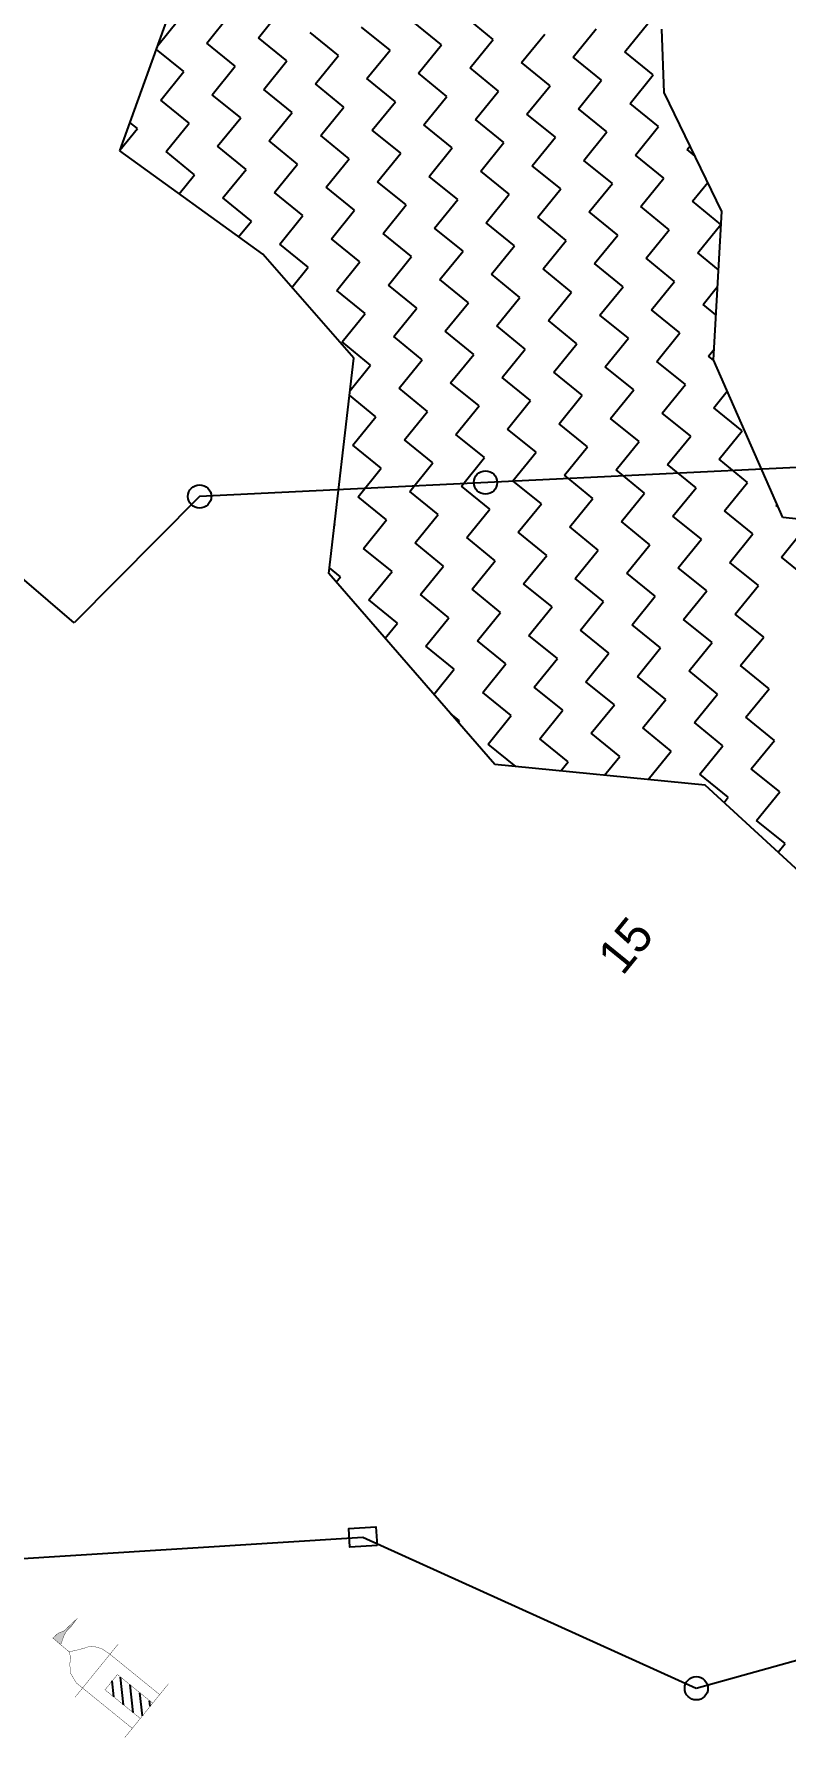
# Model space of a CAD drawing. Header units: metres. Extents: x 303647 to 308666, y 1943822 to 1947889.
# Drawn here: x 307030 to 307222.8, y 1946381.4 to 1946818 of the extents above; entities that cross this region are included whole.
import ezdxf

# ---------------------------------------------------------------- set-up
doc = ezdxf.new("R2010")
doc.units = ezdxf.units.M
for name, color, linetype in [('POLY_HATCH', 12, 'Continuous'), ('POLY_PARCEL', 6, 'Continuous'), ('TEXT_PARCEL', 7, 'Continuous')]:
    doc.layers.add(name, color=color, linetype=linetype)
doc.styles.add('TEXT_MAP', font='')
doc.styles.get('TEXT_MAP').set_extended_font_data('Kruti Dev 050')

msp = doc.modelspace()

# ---------------------------------------------------------------- hatches: boundary and pattern name
at = {"linetype": 'Continuous'}
msp.add_hatch(color=256, dxfattribs=at).paths.add_polyline_path([(307037.6, 1946407.44), (307038.4, 1946408.85), (307039.65, 1946410.11), (307040.97, 1946411.88), (307037.65, 1946408.77), (307036.14, 1946408.17), (307034.82, 1946406.96), (307036.79, 1946405.31), (307036.98, 1946405.56)])
h = msp.add_hatch(dxfattribs=at)
h.set_pattern_fill('ANSI31', color=256, scale=18.04854, angle=50.9303, style=0)
h.set_pattern_definition([(95.9303, (307151.6218, 1945701.955), (-2.243994, -0.233094), [])])
h.paths.add_polyline_path([(307048.21, 1946393.7), (307057.26, 1946386.36), (307060.43, 1946390.27), (307051.39, 1946397.62)])

# ---------------------------------------------------------------- linework, layer by layer
msp.add_lwpolyline([(307117.99, 1946430.67), (307111.02, 1946430.23), (307110.72, 1946435.04), (307117.68, 1946435.48)], close=True)
at = {"linetype": 'Continuous', "const_width": 0.0902}
for points in [[(307038.95, 1946403.5), (307034.82, 1946406.96), (307036.14, 1946408.17), (307037.65, 1946408.77), (307040.97, 1946411.88), (307039.65, 1946410.11), (307038.4, 1946408.85), (307037.6, 1946407.44), (307036.98, 1946405.56), (307036.79, 1946405.31)], [(307042.45, 1946394.17), (307040.84, 1946395.47), (307039.4, 1946397.9), (307039.16, 1946400.26), (307039.42, 1946401.98), (307038.95, 1946403.5), (307040.37, 1946403.71), (307042.82, 1946404.35), (307044.09, 1946404.79), (307045.73, 1946404.71), (307047.48, 1946404.2), (307049.47, 1946402.82)], [(307040.5, 1946391.77), (307051.64, 1946405.49)], [(307062.22, 1946392.47), (307049.47, 1946402.82)], [(307057.26, 1946386.36), (307048.21, 1946393.7), (307051.39, 1946397.62), (307060.43, 1946390.27)], [(307053.24, 1946381.42), (307064.5, 1946395.28)], [(307055.2, 1946383.82), (307042.45, 1946394.17)]]:
    msp.add_lwpolyline(points, dxfattribs=at)
for centre in [(307145.77, 1946703.1), (307072.46, 1946699.53), (307199.84, 1946394.09)]:
    msp.add_circle(centre, 2.99)
at = {"layer": 'POLY_HATCH'}
for p, q in [((307051.97, 1946788.08), (307065.17, 1946824.61)), ((307191.62, 1946803.04), (307190.97, 1946819.28)), ((307206.36, 1946772.56), (307191.62, 1946803.04)), ((307088.64, 1946761.61), (307051.97, 1946788.08)), ((307204.24, 1946734.58), (307206.36, 1946772.56)), ((307112, 1946734.96), (307088.64, 1946761.61)), ((307105.58, 1946679.74), (307112, 1946734.96)), ((307222.01, 1946694.14), (307204.24, 1946734.58)), ((307242.59, 1946691.9), (307222.01, 1946694.14)), ((307148.2, 1946630.86), (307105.58, 1946679.74)), ((307202.07, 1946625.58), (307148.2, 1946630.86)), ((307232.87, 1946597.28), (307202.07, 1946625.58))]:
    msp.add_line(p, q, dxfattribs=at)
at = {"layer": 'POLY_HATCH', "linetype": 'Continuous'}
for p, q in [((307074.32, 1946815.71), (307080.25, 1946823)), ((307087.55, 1946817.08), (307093.47, 1946824.38)), ((307061.73, 1946815.11), (307067.03, 1946821.63)), ((307108.07, 1946812.53), (307100.77, 1946818.45)), ((307121.29, 1946813.9), (307113.99, 1946819.83)), ((307134.51, 1946815.27), (307127.22, 1946821.2)), ((307147.74, 1946816.65), (307140.44, 1946822.57)), ((307168.26, 1946812.1), (307174.18, 1946819.4)), ((307181.48, 1946813.47), (307187.41, 1946820.77)), ((307068.4, 1946808.41), (307061.37, 1946814.11)), ((307081.62, 1946809.78), (307074.32, 1946815.71)), ((307094.85, 1946811.15), (307087.55, 1946817.08)), ((307128.59, 1946807.98), (307134.51, 1946815.27)), ((307141.81, 1946809.35), (307147.74, 1946816.65)), ((307155.04, 1946810.72), (307160.96, 1946818.02)), ((307075.7, 1946802.48), (307081.62, 1946809.78)), ((307088.92, 1946803.86), (307094.85, 1946811.15)), ((307102.14, 1946805.23), (307108.07, 1946812.53)), ((307115.37, 1946806.6), (307121.29, 1946813.9)), ((307162.33, 1946804.8), (307155.04, 1946810.72)), ((307175.56, 1946806.17), (307168.26, 1946812.1)), ((307188.78, 1946807.55), (307181.48, 1946813.47)), ((307062.48, 1946801.11), (307068.4, 1946808.41)), ((307109.44, 1946799.3), (307102.14, 1946805.23)), ((307122.67, 1946800.68), (307115.37, 1946806.6)), ((307135.89, 1946802.05), (307128.59, 1946807.98)), ((307149.11, 1946803.43), (307141.81, 1946809.35)), ((307169.63, 1946798.87), (307175.56, 1946806.17)), ((307182.85, 1946800.25), (307188.78, 1946807.55)), ((307069.77, 1946795.18), (307062.48, 1946801.11)), ((307083, 1946796.56), (307075.7, 1946802.48)), ((307096.22, 1946797.93), (307088.92, 1946803.86)), ((307129.96, 1946794.75), (307135.89, 1946802.05)), ((307143.19, 1946796.13), (307149.11, 1946803.43)), ((307156.41, 1946797.5), (307162.33, 1946804.8)), ((307077.07, 1946789.26), (307083, 1946796.56)), ((307090.29, 1946790.63), (307096.22, 1946797.93)), ((307103.52, 1946792.01), (307109.44, 1946799.3)), ((307116.74, 1946793.38), (307122.67, 1946800.68)), ((307163.71, 1946791.58), (307156.41, 1946797.5)), ((307176.93, 1946792.95), (307169.63, 1946798.87)), ((307190.15, 1946794.32), (307182.85, 1946800.25)), ((307052.02, 1946788.23), (307056.55, 1946793.81)), ((307056.55, 1946793.81), (307054.61, 1946795.39)), ((307063.85, 1946787.89), (307069.77, 1946795.18)), ((307124.04, 1946787.46), (307116.74, 1946793.38)), ((307137.26, 1946788.83), (307129.96, 1946794.75)), ((307150.48, 1946790.2), (307143.19, 1946796.13)), ((307171.01, 1946785.65), (307176.93, 1946792.95)), ((307184.23, 1946787.02), (307190.15, 1946794.32)), ((307071.15, 1946781.96), (307063.85, 1946787.89)), ((307084.37, 1946783.33), (307077.07, 1946789.26)), ((307097.59, 1946784.71), (307090.29, 1946790.63)), ((307110.82, 1946786.08), (307103.52, 1946792.01)), ((307131.34, 1946781.53), (307137.26, 1946788.83)), ((307144.56, 1946782.9), (307150.48, 1946790.2)), ((307157.78, 1946784.28), (307163.71, 1946791.58)), ((307197.45, 1946788.4), (307198.23, 1946789.36)), ((307199.51, 1946786.73), (307197.45, 1946788.4)), ((307091.67, 1946777.41), (307097.59, 1946784.71)), ((307104.89, 1946778.78), (307110.82, 1946786.08)), ((307118.11, 1946780.16), (307124.04, 1946787.46)), ((307165.08, 1946778.35), (307157.78, 1946784.28)), ((307178.3, 1946779.73), (307171.01, 1946785.65)), ((307191.53, 1946781.1), (307184.23, 1946787.02)), ((307067.19, 1946777.09), (307071.15, 1946781.96)), ((307078.45, 1946776.04), (307084.37, 1946783.33)), ((307125.41, 1946774.23), (307118.11, 1946780.16)), ((307138.64, 1946775.61), (307131.34, 1946781.53)), ((307151.86, 1946776.98), (307144.56, 1946782.9)), ((307172.38, 1946772.43), (307178.3, 1946779.73)), ((307185.6, 1946773.8), (307191.53, 1946781.1)), ((307198.82, 1946775.18), (307202.75, 1946780.02)), ((307085.74, 1946770.11), (307078.45, 1946776.04)), ((307098.97, 1946771.49), (307091.67, 1946777.41)), ((307112.19, 1946772.86), (307104.89, 1946778.78)), ((307132.71, 1946768.31), (307138.64, 1946775.61)), ((307145.93, 1946769.68), (307151.86, 1946776.98)), ((307159.16, 1946771.06), (307165.08, 1946778.35)), ((307206.12, 1946769.25), (307198.82, 1946775.18)), ((307093.04, 1946764.19), (307098.97, 1946771.49)), ((307106.26, 1946765.56), (307112.19, 1946772.86)), ((307119.49, 1946766.93), (307125.41, 1946774.23)), ((307166.45, 1946765.13), (307159.16, 1946771.06)), ((307179.68, 1946766.5), (307172.38, 1946772.43)), ((307192.9, 1946767.88), (307185.6, 1946773.8)), ((307082.46, 1946766.07), (307085.74, 1946770.11)), ((307126.79, 1946761.01), (307119.49, 1946766.93)), ((307140.01, 1946762.38), (307132.71, 1946768.31)), ((307153.23, 1946763.76), (307145.93, 1946769.68)), ((307173.75, 1946759.21), (307179.68, 1946766.5)), ((307186.98, 1946760.58), (307192.9, 1946767.88)), ((307200.2, 1946761.95), (307206.12, 1946769.25)), ((307100.34, 1946758.26), (307093.04, 1946764.19)), ((307113.56, 1946759.64), (307106.26, 1946765.56)), ((307134.08, 1946755.09), (307140.01, 1946762.38)), ((307147.31, 1946756.46), (307153.23, 1946763.76)), ((307160.53, 1946757.83), (307166.45, 1946765.13)), ((307205.53, 1946757.63), (307200.2, 1946761.95)), ((307096.12, 1946753.07), (307100.34, 1946758.26)), ((307107.64, 1946752.34), (307113.56, 1946759.64)), ((307120.86, 1946753.71), (307126.79, 1946761.01)), ((307167.83, 1946751.91), (307160.53, 1946757.83)), ((307181.05, 1946753.28), (307173.75, 1946759.21)), ((307194.27, 1946754.65), (307186.98, 1946760.58)), ((307128.16, 1946747.79), (307120.86, 1946753.71)), ((307141.38, 1946749.16), (307134.08, 1946755.09)), ((307154.6, 1946750.53), (307147.31, 1946756.46)), ((307175.13, 1946745.98), (307181.05, 1946753.28)), ((307188.35, 1946747.36), (307194.27, 1946754.65)), ((307201.57, 1946748.73), (307205.29, 1946753.31)), ((307114.94, 1946746.41), (307107.64, 1946752.34)), ((307135.46, 1946741.86), (307141.38, 1946749.16)), ((307148.68, 1946743.24), (307154.6, 1946750.53)), ((307161.9, 1946744.61), (307167.83, 1946751.91)), ((307204.88, 1946746.04), (307201.57, 1946748.73)), ((307109.01, 1946739.12), (307114.94, 1946746.41)), ((307122.23, 1946740.49), (307128.16, 1946747.79)), ((307169.2, 1946738.68), (307161.9, 1946744.61)), ((307182.42, 1946740.06), (307175.13, 1946745.98)), ((307195.65, 1946741.43), (307188.35, 1946747.36)), ((307129.53, 1946734.56), (307122.23, 1946740.49)), ((307142.76, 1946735.94), (307135.46, 1946741.86)), ((307155.98, 1946737.31), (307148.68, 1946743.24)), ((307176.5, 1946732.76), (307182.42, 1946740.06)), ((307189.72, 1946734.13), (307195.65, 1946741.43)), ((307116.31, 1946733.19), (307109.01, 1946739.12)), ((307136.83, 1946728.64), (307142.76, 1946735.94)), ((307150.05, 1946730.01), (307155.98, 1946737.31)), ((307163.28, 1946731.39), (307169.2, 1946738.68)), ((307202.95, 1946735.51), (307204.39, 1946737.29)), ((307204.33, 1946734.39), (307202.95, 1946735.51)), ((307111.03, 1946726.69), (307116.31, 1946733.19)), ((307123.61, 1946727.27), (307129.53, 1946734.56)), ((307170.57, 1946725.46), (307163.28, 1946731.39)), ((307183.8, 1946726.84), (307176.5, 1946732.76)), ((307197.02, 1946728.21), (307189.72, 1946734.13)), ((307130.91, 1946721.34), (307123.61, 1946727.27)), ((307144.13, 1946722.71), (307136.83, 1946728.64)), ((307157.35, 1946724.09), (307150.05, 1946730.01)), ((307177.87, 1946719.54), (307183.8, 1946726.84)), ((307191.1, 1946720.91), (307197.02, 1946728.21)), ((307117.68, 1946719.97), (307110.89, 1946725.48)), ((307138.2, 1946715.42), (307144.13, 1946722.71)), ((307151.43, 1946716.79), (307157.35, 1946724.09)), ((307164.65, 1946718.16), (307170.57, 1946725.46)), ((307204.32, 1946722.28), (307207.77, 1946726.54)), ((307211.62, 1946716.36), (307204.32, 1946722.28)), ((307111.76, 1946712.67), (307117.68, 1946719.97)), ((307124.98, 1946714.04), (307130.91, 1946721.34)), ((307171.95, 1946712.24), (307164.65, 1946718.16)), ((307185.17, 1946713.61), (307177.87, 1946719.54)), ((307198.39, 1946714.99), (307191.1, 1946720.91)), ((307132.28, 1946708.12), (307124.98, 1946714.04)), ((307145.5, 1946709.49), (307138.2, 1946715.42)), ((307158.73, 1946710.87), (307151.43, 1946716.79)), ((307179.25, 1946706.31), (307185.17, 1946713.61)), ((307192.47, 1946707.69), (307198.39, 1946714.99)), ((307205.69, 1946709.06), (307211.62, 1946716.36)), ((307119.06, 1946706.74), (307111.76, 1946712.67)), ((307139.58, 1946702.19), (307145.5, 1946709.49)), ((307152.8, 1946703.57), (307158.73, 1946710.87)), ((307166.02, 1946704.94), (307171.95, 1946712.24)), ((307113.13, 1946699.45), (307119.06, 1946706.74)), ((307126.36, 1946700.82), (307132.28, 1946708.12)), ((307173.32, 1946699.02), (307166.02, 1946704.94)), ((307186.54, 1946700.39), (307179.25, 1946706.31)), ((307199.77, 1946701.76), (307192.47, 1946707.69)), ((307212.99, 1946703.14), (307205.69, 1946709.06)), ((307133.65, 1946694.9), (307126.36, 1946700.82)), ((307146.88, 1946696.27), (307139.58, 1946702.19)), ((307160.1, 1946697.64), (307152.8, 1946703.57)), ((307193.84, 1946694.46), (307199.77, 1946701.76)), ((307207.07, 1946695.84), (307212.99, 1946703.14)), ((307120.43, 1946693.52), (307113.13, 1946699.45)), ((307140.95, 1946688.97), (307146.88, 1946696.27)), ((307154.17, 1946690.34), (307160.1, 1946697.64)), ((307167.4, 1946691.72), (307173.32, 1946699.02)), ((307180.62, 1946693.09), (307186.54, 1946700.39)), ((307220.29, 1946697.21), (307220.53, 1946697.51)), ((307220.87, 1946696.74), (307220.29, 1946697.21)), ((307106.99, 1946691.88), (307107.21, 1946692.15)), ((307107.21, 1946692.15), (307107.04, 1946692.29)), ((307114.51, 1946686.22), (307120.43, 1946693.52)), ((307127.73, 1946687.6), (307133.65, 1946694.9)), ((307174.7, 1946685.79), (307167.4, 1946691.72)), ((307187.92, 1946687.17), (307180.62, 1946693.09)), ((307201.14, 1946688.54), (307193.84, 1946694.46)), ((307214.36, 1946689.91), (307207.07, 1946695.84)), ((307135.03, 1946681.67), (307127.73, 1946687.6)), ((307148.25, 1946683.05), (307140.95, 1946688.97)), ((307161.47, 1946684.42), (307154.17, 1946690.34)), ((307195.22, 1946681.24), (307201.14, 1946688.54)), ((307208.44, 1946682.62), (307214.36, 1946689.91)), ((307221.66, 1946683.99), (307227.59, 1946691.29)), ((307121.8, 1946680.3), (307114.51, 1946686.22)), ((307142.32, 1946675.75), (307148.25, 1946683.05)), ((307155.55, 1946677.12), (307161.47, 1946684.42)), ((307168.77, 1946678.49), (307174.7, 1946685.79)), ((307181.99, 1946679.87), (307187.92, 1946687.17)), ((307228.96, 1946678.06), (307221.66, 1946683.99)), ((307108.58, 1946678.93), (307105.75, 1946681.22)), ((307107.47, 1946677.56), (307108.58, 1946678.93)), ((307115.88, 1946673), (307121.8, 1946680.3)), ((307129.1, 1946674.37), (307135.03, 1946681.67)), ((307189.29, 1946673.94), (307181.99, 1946679.87)), ((307202.51, 1946675.32), (307195.22, 1946681.24)), ((307215.74, 1946676.69), (307208.44, 1946682.62)), ((307136.4, 1946668.45), (307129.1, 1946674.37)), ((307149.62, 1946669.82), (307142.32, 1946675.75)), ((307162.85, 1946671.2), (307155.55, 1946677.12)), ((307176.07, 1946672.57), (307168.77, 1946678.49)), ((307196.59, 1946668.02), (307202.51, 1946675.32)), ((307209.81, 1946669.39), (307215.74, 1946676.69)), ((307123.18, 1946667.08), (307115.88, 1946673)), ((307156.92, 1946663.9), (307162.85, 1946671.2)), ((307170.14, 1946665.27), (307176.07, 1946672.57)), ((307183.37, 1946666.65), (307189.29, 1946673.94)), ((307120.01, 1946663.18), (307123.18, 1946667.08)), ((307130.48, 1946661.15), (307136.4, 1946668.45)), ((307143.7, 1946662.53), (307149.62, 1946669.82)), ((307190.67, 1946660.72), (307183.37, 1946666.65)), ((307203.89, 1946662.09), (307196.59, 1946668.02)), ((307217.11, 1946663.47), (307209.81, 1946669.39)), ((307137.77, 1946655.23), (307130.48, 1946661.15)), ((307151, 1946656.6), (307143.7, 1946662.53)), ((307164.22, 1946657.97), (307156.92, 1946663.9)), ((307177.44, 1946659.35), (307170.14, 1946665.27)), ((307197.96, 1946654.8), (307203.89, 1946662.09)), ((307211.19, 1946656.17), (307217.11, 1946663.47)), ((307158.29, 1946650.68), (307164.22, 1946657.97)), ((307171.52, 1946652.05), (307177.44, 1946659.35)), ((307184.74, 1946653.42), (307190.67, 1946660.72)), ((307132.55, 1946648.8), (307137.77, 1946655.23)), ((307145.07, 1946649.3), (307151, 1946656.6)), ((307192.04, 1946647.5), (307184.74, 1946653.42)), ((307205.26, 1946648.87), (307197.96, 1946654.8)), ((307218.48, 1946650.25), (307211.19, 1946656.17)), ((307152.37, 1946643.38), (307145.07, 1946649.3)), ((307165.59, 1946644.75), (307158.29, 1946650.68)), ((307178.82, 1946646.12), (307171.52, 1946652.05)), ((307199.34, 1946641.57), (307205.26, 1946648.87)), ((307212.56, 1946642.95), (307218.48, 1946650.25)), ((307139.15, 1946642), (307136.86, 1946643.86)), ((307159.67, 1946637.45), (307165.59, 1946644.75)), ((307172.89, 1946638.83), (307178.82, 1946646.12)), ((307186.11, 1946640.2), (307192.04, 1946647.5)), ((307138.82, 1946641.61), (307139.15, 1946642)), ((307146.45, 1946636.08), (307152.37, 1946643.38)), ((307193.41, 1946634.28), (307186.11, 1946640.2)), ((307206.64, 1946635.65), (307199.34, 1946641.57)), ((307219.86, 1946637.02), (307212.56, 1946642.95)), ((307153.52, 1946630.33), (307146.45, 1946636.08)), ((307166.97, 1946631.53), (307159.67, 1946637.45)), ((307180.19, 1946632.9), (307172.89, 1946638.83)), ((307200.71, 1946628.35), (307206.64, 1946635.65)), ((307213.93, 1946629.72), (307219.86, 1946637.02)), ((307165.08, 1946629.2), (307166.97, 1946631.53)), ((307176.29, 1946628.1), (307180.19, 1946632.9)), ((307187.51, 1946627), (307193.41, 1946634.28)), ((307208.01, 1946622.43), (307200.71, 1946628.35)), ((307221.23, 1946623.8), (307213.93, 1946629.72)), ((307206.94, 1946621.11), (307208.01, 1946622.43)), ((307215.31, 1946616.5), (307221.23, 1946623.8)), ((307222.61, 1946610.58), (307215.31, 1946616.5)), ((307220.81, 1946608.36), (307222.61, 1946610.58))]:
    msp.add_line(p, q, dxfattribs=at)
at = {"layer": 'POLY_PARCEL'}
for p, q in [((307227.3, 1946707.07), (307072.46, 1946699.53)), ((307040.3, 1946667.15), (307003.71, 1946698.53)), ((307072.46, 1946699.53), (307040.3, 1946667.15)), ((307009.35, 1946426.2), (307114.35, 1946432.86)), ((307114.35, 1946432.86), (307199.84, 1946394.09)), ((307199.84, 1946394.09), (307229.89, 1946402.5))]:
    msp.add_line(p, q, dxfattribs=at)

# ---------------------------------------------------------------- texts
at = {"layer": 'TEXT_PARCEL', "style": 'TEXT_MAP'}
msp.add_text('15', height=9.024, rotation=50.9303, dxfattribs=at).set_placement((307180.91, 1946576.46))

doc.saveas('drawing.dxf')
